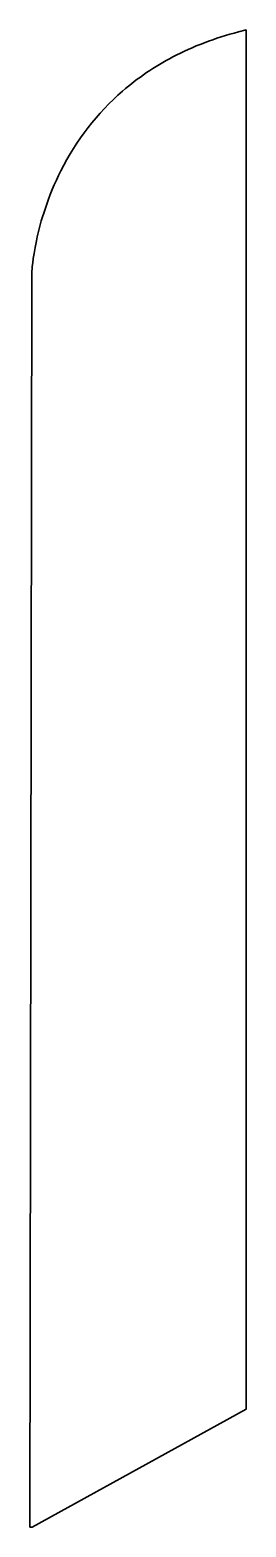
# Model space of a CAD drawing. Extents: x 108 to 795, y -1171 to 3599.
import ezdxf

# ---------------------------------------------------------------- set-up
doc = ezdxf.new("R2010")
doc.units = 0
doc.header["$MEASUREMENT"] = 0
doc.layers.add('Thru-cut', color=7, linetype='Continuous', lineweight=0)

msp = doc.modelspace()

# ---------------------------------------------------------------- linework, layer by layer
at = {"layer": 'Thru-cut', "color": 140, "lineweight": 35, "true_color": 0x00aeef}
msp.add_open_spline([(771, 3593.3), (696, 3573.7), (625.7, 3546.9), (562.1, 3513.5), (504.1, 3483), (450.3, 3446.4), (402.3, 3404.7), (321.5, 3334.5), (255.3, 3248.9), (205.7, 3150.1), (186.2, 3111.4), (169.3, 3070.5), (155.4, 3028.7), (144.2, 2995.2), (135, 2961), (127.8, 2927.1), (115.6, 2868.9), (113.8, 2831.5), (113.8, 2829.9), (113.8, 2829.9), (113.7, 2829.4), (113.7, 2829.4), (113.7, 2829.4), (107.6, -1170.9), (107.6, -1170.9), (107.6, -1170.9), (114.3, -1170.9), (114.3, -1170.9), (114.3, -1170.9), (794.6, -795.4), (794.6, -795.4), (794.6, -795.4), (794.6, 3599.4), (794.6, 3599.4), (794.6, 3599.4), (771, 3593.3), (771, 3593.3)], degree=3, knots=[0, 0, 0, 0, 1, 1, 1, 2, 2, 2, 3, 3, 3, 4, 4, 4, 5, 5, 5, 6, 6, 6, 7, 7, 7, 8, 8, 8, 9, 9, 9, 10, 10, 10, 11, 11, 11, 12, 12, 12, 12], dxfattribs=at)

doc.saveas('drawing.dxf')
